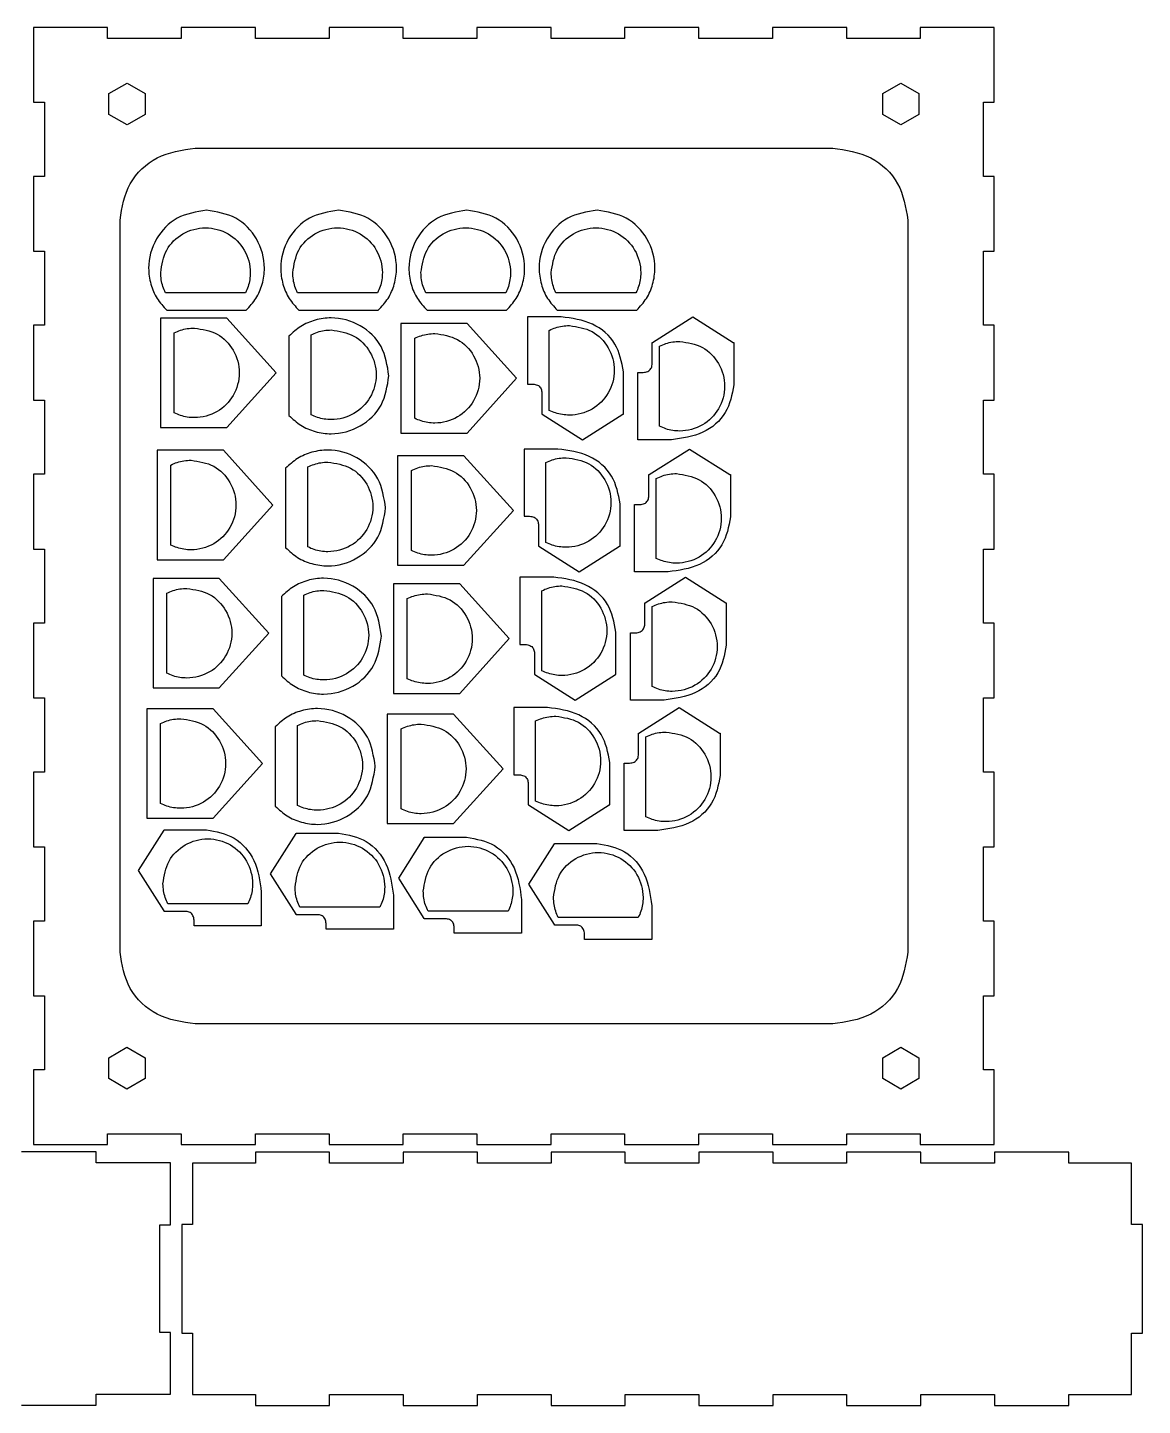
# Model space of a CAD drawing. Extents: x 5 to 582, y 7 to 390.
# Drawn here: x 274.7 to 582.2, y 6.9 to 386.9 of the extents above; entities that cross this region are included whole.
import ezdxf

# ---------------------------------------------------------------- set-up
doc = ezdxf.new("R2010")
doc.units = 0
doc.layers.get('0').update_dxf_attribs({"linetype": 'CONTINUOUS'})

msp = doc.modelspace()

# ---------------------------------------------------------------- linework, layer by layer
at = {"color": 7}
for p, q in [((276.377948, 386.865024), (276.377948, 366.280411)), ((296.812575, 386.865024), (276.377948, 386.865024)), ((276.377948, 386.865024), (276.377948, 386.865024)), ((296.812575, 383.857579), (296.812575, 386.865024)), ((317.106131, 383.857579), (296.812575, 383.857579)), ((337.576075, 386.865024), (317.106131, 386.865024)), ((317.106131, 386.865024), (317.106131, 383.857579)), ((337.576075, 383.857579), (337.576075, 386.865024)), ((357.869603, 383.857579), (337.576075, 383.857579)), ((378.348381, 386.865024), (357.869603, 386.865024)), ((357.869603, 386.865024), (357.869603, 383.857579)), ((378.348381, 383.857579), (378.348381, 386.865024)), ((398.641937, 383.857579), (378.348381, 383.857579)), ((419.120659, 386.865024), (398.641937, 386.865024)), ((398.641937, 386.865024), (398.641937, 383.857579)), ((419.120659, 383.857579), (419.120659, 386.865024)), ((439.414214, 383.857579), (419.120659, 383.857579)), ((459.884159, 386.865024), (439.414214, 386.865024)), ((439.414214, 386.865024), (439.414214, 383.857579)), ((459.884159, 383.857579), (459.884159, 386.865024)), ((480.177687, 383.857579), (459.884159, 383.857579)), ((500.656437, 386.865024), (480.177687, 386.865024)), ((480.177687, 386.865024), (480.177687, 383.857579)), ((500.656437, 383.857579), (500.656437, 386.865024)), ((520.949992, 383.857579), (500.656437, 383.857579)), ((541.375826, 386.865024), (520.949992, 386.865024)), ((520.949992, 386.865024), (520.949992, 383.857579)), ((541.375826, 366.280411), (541.375826, 386.865024)), ((297.158015, 368.660393), (302.146998, 371.540756)), ((297.158015, 362.899631), (297.158015, 368.660393)), ((302.146998, 371.540756), (307.135953, 368.660393)), ((307.135953, 368.660393), (307.135953, 362.899631)), ((510.620828, 368.662516), (515.609784, 371.542879)), ((510.620828, 362.901753), (510.620828, 368.662516)), ((515.609784, 371.542879), (520.598739, 368.662516)), ((520.598739, 368.662516), (520.598739, 362.901753)), ((276.377948, 366.280411), (279.376559, 366.280411)), ((279.376559, 366.280411), (279.376559, 345.836964)), ((538.377215, 345.836964), (538.377215, 366.280411)), ((538.377215, 366.280411), (541.375826, 366.280411)), ((302.146998, 360.019251), (297.158015, 362.899631)), ((307.135953, 362.899631), (302.146998, 360.019251)), ((515.609784, 360.021374), (510.620828, 362.901753)), ((520.598739, 362.901753), (515.609784, 360.021374)), ((320.951408, 353.615686), (496.802325, 353.615686)), ((320.951408, 353.615686), (320.951408, 353.615686)), ((279.376559, 345.836964), (276.377948, 345.836964)), ((276.377948, 345.836964), (276.377948, 325.217074)), ((541.375826, 345.836964), (538.377215, 345.836964)), ((541.375826, 325.217074), (541.375826, 345.836964)), ((324.077612, 336.474662), (324.077612, 336.474662)), ((360.515464, 336.474662), (360.515464, 336.474662)), ((395.866338, 336.474662), (395.866338, 336.474662)), ((431.787356, 336.474662), (431.787356, 336.474662)), ((300.225714, 131.947794), (300.225714, 333.780769)), ((517.536853, 333.780769), (517.536853, 131.947794)), ((276.377948, 325.217074), (279.376559, 325.217074)), ((279.376559, 325.217074), (279.376559, 304.773628)), ((538.377215, 304.773628), (538.377215, 325.217074)), ((538.377215, 325.217074), (541.375826, 325.217074)), ((313.123862, 308.905076), (335.031362, 308.905076)), ((349.561686, 308.905076), (371.469214, 308.905076)), ((384.912588, 308.905076), (406.820088, 308.905076)), ((420.833606, 308.905076), (442.741106, 308.905076)), ((279.376559, 304.773628), (276.377948, 304.773628)), ((276.377948, 304.773628), (276.377948, 284.153738)), ((311.381055, 306.748235), (311.381055, 276.559404)), ((329.648425, 306.748235), (311.381055, 306.748235)), ((311.381055, 306.748235), (311.381055, 306.748235)), ((343.303239, 291.649007), (329.648425, 306.748235)), ((377.70212, 305.253405), (377.70212, 275.064574)), ((395.96949, 305.253405), (377.70212, 305.253405)), ((377.70212, 305.253405), (377.70212, 305.253405)), ((409.624304, 290.154178), (395.96949, 305.253405)), ((412.598785, 307.096712), (412.598785, 288.56109)), ((421.894706, 307.096712), (412.598785, 307.096712)), ((412.598785, 307.096712), (412.598785, 307.096712)), ((447.115297, 300.037346), (458.229321, 307.096712)), ((458.229321, 307.096712), (469.343232, 300.037346)), ((541.375826, 304.773628), (538.377215, 304.773628)), ((541.375826, 284.153738), (541.375826, 304.773628)), ((346.825118, 301.789861), (346.825118, 279.882361)), ((446.996312, 293.912842), (446.996312, 300.037346)), ((446.996312, 300.037346), (447.115297, 300.037346)), ((469.343232, 300.037346), (469.505594, 300.037346)), ((469.505594, 300.037346), (469.505594, 288.36074)), ((329.648425, 276.559404), (343.303239, 291.649007)), ((374.39473, 290.836111), (374.39473, 290.836111)), ((395.96949, 275.064574), (409.624304, 290.154178)), ((439.068887, 280.280633), (439.068887, 291.957239)), ((443.035492, 273.221268), (443.035492, 291.756861)), ((443.035492, 291.756861), (444.539737, 291.756861)), ((412.598785, 288.56109), (414.10303, 288.56109)), ((416.559605, 286.40511), (416.559605, 280.280633)), ((276.377948, 284.153738), (279.376559, 284.153738)), ((279.376559, 284.153738), (279.376559, 263.710294)), ((538.377215, 263.710294), (538.377215, 284.153738)), ((538.377215, 284.153738), (541.375826, 284.153738)), ((416.559605, 280.280633), (416.67859, 280.280633)), ((416.67859, 280.280633), (427.792614, 273.221268)), ((427.792614, 273.221268), (438.906525, 280.280633)), ((438.906525, 280.280633), (439.068887, 280.280633)), ((311.381055, 276.559404), (329.648425, 276.559404)), ((377.70212, 275.064574), (395.96949, 275.064574)), ((310.466655, 270.310411), (310.466655, 240.121571)), ((328.734025, 270.310411), (310.466655, 270.310411)), ((310.466655, 270.310411), (310.466655, 270.310411)), ((342.388839, 255.211181), (328.734025, 270.310411)), ((411.684385, 270.658888), (411.684385, 252.123263)), ((420.980306, 270.658888), (411.684385, 270.658888)), ((411.684385, 270.658888), (411.684385, 270.658888)), ((452.331413, 273.221268), (443.035492, 273.221268)), ((443.035492, 273.221268), (443.035492, 273.221268)), ((446.200897, 263.599522), (457.314921, 270.658888)), ((457.314921, 270.658888), (468.428832, 263.599522)), ((376.78772, 268.815581), (376.78772, 238.626747)), ((395.05509, 268.815581), (376.78772, 268.815581)), ((376.78772, 268.815581), (376.78772, 268.815581)), ((408.709904, 253.716351), (395.05509, 268.815581)), ((279.376559, 263.710294), (276.377948, 263.710294)), ((276.377948, 263.710294), (276.377948, 243.081597)), ((345.91069, 265.352037), (345.91069, 243.444535)), ((446.081912, 257.475015), (446.081912, 263.599522)), ((446.081912, 263.599522), (446.200897, 263.599522)), ((468.428832, 263.599522), (468.591194, 263.599522)), ((468.591194, 263.599522), (468.591194, 251.922913)), ((541.375826, 263.710294), (538.377215, 263.710294)), ((541.375826, 243.081597), (541.375826, 263.710294)), ((328.734025, 240.121571), (342.388839, 255.211181)), ((438.154487, 243.842807), (438.154487, 255.519412)), ((442.121092, 236.783441), (442.121092, 255.319035)), ((442.121092, 255.319035), (443.625337, 255.319035)), ((373.480302, 254.398285), (373.480302, 254.398285)), ((395.05509, 238.626747), (408.709904, 253.716351)), ((411.684385, 252.123263), (413.18863, 252.123263)), ((415.645205, 249.967283), (415.645205, 243.842807)), ((415.645205, 243.842807), (415.76419, 243.842807)), ((415.76419, 243.842807), (426.878214, 236.783441)), ((426.878214, 236.783441), (437.992125, 243.842807)), ((437.992125, 243.842807), (438.154487, 243.842807)), ((276.377948, 243.081597), (279.376559, 243.081597)), ((279.376559, 243.081597), (279.376559, 222.638125)), ((310.466655, 240.121571), (328.734025, 240.121571)), ((538.377215, 222.638125), (538.377215, 243.081597)), ((538.377215, 243.081597), (541.375826, 243.081597)), ((376.78772, 238.626747), (395.05509, 238.626747)), ((451.417013, 236.783441), (442.121092, 236.783441)), ((442.121092, 236.783441), (442.121092, 236.783441)), ((309.32628, 234.959529), (309.32628, 204.770695)), ((327.59365, 234.959529), (309.32628, 234.959529)), ((309.32628, 234.959529), (309.32628, 234.959529)), ((341.248464, 219.860302), (327.59365, 234.959529)), ((375.647345, 233.464705), (375.647345, 203.275871)), ((393.914715, 233.464705), (375.647345, 233.464705)), ((375.647345, 233.464705), (375.647345, 233.464705)), ((407.569529, 218.365478), (393.914715, 233.464705)), ((410.54401, 235.308011), (410.54401, 216.77239)), ((419.83993, 235.308011), (410.54401, 235.308011)), ((410.54401, 235.308011), (410.54401, 235.308011)), ((445.060522, 228.248646), (456.174546, 235.308011)), ((456.174546, 235.308011), (467.288457, 228.248646)), ((344.770343, 230.001161), (344.770343, 208.093658)), ((444.941537, 222.124141), (444.941537, 228.248646)), ((444.941537, 228.248646), (445.060522, 228.248646)), ((467.288457, 228.248646), (467.450819, 228.248646)), ((467.450819, 228.248646), (467.450819, 216.57204)), ((279.376559, 222.638125), (276.377948, 222.638125)), ((276.377948, 222.638125), (276.377948, 202.018261)), ((541.375826, 222.638125), (538.377215, 222.638125)), ((541.375826, 202.018261), (541.375826, 222.638125)), ((327.59365, 204.770695), (341.248464, 219.860302)), ((372.339955, 219.047411), (372.339955, 219.047411)), ((393.914715, 203.275871), (407.569529, 218.365478)), ((410.54401, 216.77239), (412.048254, 216.77239)), ((437.014112, 208.49193), (437.014112, 220.168539)), ((440.980717, 201.432565), (440.980717, 219.968161)), ((440.980717, 219.968161), (442.484962, 219.968161)), ((414.50483, 214.616409), (414.50483, 208.49193)), ((414.50483, 208.49193), (414.623814, 208.49193)), ((414.623814, 208.49193), (425.737838, 201.432565)), ((425.737838, 201.432565), (436.85175, 208.49193)), ((436.85175, 208.49193), (437.014112, 208.49193)), ((276.377948, 202.018261), (279.376559, 202.018261)), ((279.376559, 202.018261), (279.376559, 181.574788)), ((309.32628, 204.770695), (327.59365, 204.770695)), ((375.647345, 203.275871), (393.914715, 203.275871)), ((450.276637, 201.432565), (440.980717, 201.432565)), ((440.980717, 201.432565), (440.980717, 201.432565)), ((538.377215, 181.574788), (538.377215, 202.018261)), ((538.377215, 202.018261), (541.375826, 202.018261)), ((307.615759, 199.038508), (307.615759, 168.849676)), ((325.883129, 199.038508), (307.615759, 199.038508)), ((307.615759, 199.038508), (307.615759, 199.038508)), ((339.537943, 183.93928), (325.883129, 199.038508)), ((408.833489, 199.38699), (408.833489, 180.851368)), ((418.12941, 199.38699), (408.833489, 199.38699)), ((408.833489, 199.38699), (408.833489, 199.38699)), ((443.350001, 192.327624), (454.464025, 199.38699)), ((454.464025, 199.38699), (465.577936, 192.327624)), ((343.059822, 194.08014), (343.059822, 172.17264)), ((373.936824, 197.543684), (373.936824, 167.354852)), ((392.204194, 197.543684), (373.936824, 197.543684)), ((373.936824, 197.543684), (373.936824, 197.543684)), ((405.859008, 182.444456), (392.204194, 197.543684)), ((443.231016, 186.20312), (443.231016, 192.327624)), ((443.231016, 192.327624), (443.350001, 192.327624)), ((465.577936, 192.327624), (465.740298, 192.327624)), ((465.740298, 192.327624), (465.740298, 180.651019)), ((325.883129, 168.849676), (339.537943, 183.93928)), ((370.629434, 183.12639), (370.629434, 183.12639)), ((392.204194, 167.354852), (405.859008, 182.444456)), ((435.303591, 172.570912), (435.303591, 184.247518)), ((439.270196, 165.511552), (439.270196, 184.04714)), ((439.270196, 184.04714), (440.774441, 184.04714)), ((279.376559, 181.574788), (276.377948, 181.574788)), ((276.377948, 181.574788), (276.377948, 160.946128)), ((408.833489, 180.851368), (410.337734, 180.851368)), ((412.794309, 178.695388), (412.794309, 172.570912)), ((541.375826, 181.574788), (538.377215, 181.574788)), ((541.375826, 160.946128), (541.375826, 181.574788)), ((412.794309, 172.570912), (412.913294, 172.570912)), ((412.913294, 172.570912), (424.027318, 165.511552)), ((424.027318, 165.511552), (435.141229, 172.570912)), ((435.141229, 172.570912), (435.303591, 172.570912)), ((307.615759, 168.849676), (325.883129, 168.849676)), ((373.936824, 167.354852), (392.204194, 167.354852)), ((305.300606, 154.403576), (312.359971, 165.517487)), ((312.359971, 165.517487), (312.359971, 165.679849)), ((312.359971, 165.679849), (324.036577, 165.679849)), ((341.73843, 153.489176), (348.797795, 164.603087)), ((348.797795, 164.603087), (348.797795, 164.765449)), ((348.797795, 164.765449), (360.474401, 164.765449)), ((377.089303, 152.348801), (384.148669, 163.462712)), ((384.148669, 163.462712), (384.148669, 163.625074)), ((384.148669, 163.625074), (395.825274, 163.625074)), ((448.566117, 165.511552), (439.270196, 165.511552)), ((439.270196, 165.511552), (439.270196, 165.511552)), ((276.377948, 160.946128), (279.376559, 160.946128)), ((279.376559, 160.946128), (279.376559, 140.502627)), ((413.010322, 150.63828), (420.069687, 161.752191)), ((420.069687, 161.752191), (420.069687, 161.914553)), ((420.069687, 161.914553), (431.746293, 161.914553)), ((538.377215, 140.502627), (538.377215, 160.946128)), ((538.377215, 160.946128), (541.375826, 160.946128)), ((312.359971, 143.289549), (305.300606, 154.403576)), ((348.797795, 142.375149), (341.73843, 153.489176)), ((384.148669, 141.234774), (377.089303, 152.348801)), ((339.17605, 148.505668), (339.17605, 139.209745)), ((420.069687, 139.524253), (413.010322, 150.63828)), ((375.613874, 147.591268), (375.613874, 138.295345)), ((410.964747, 146.450892), (410.964747, 137.154969)), ((446.885766, 144.740372), (446.885766, 135.444449)), ((312.359971, 143.170564), (312.359971, 143.289549)), ((318.484476, 143.170564), (312.359971, 143.170564)), ((320.640456, 139.209745), (320.640456, 140.713989)), ((348.797795, 142.256164), (348.797795, 142.375149)), ((354.9223, 142.256164), (348.797795, 142.256164)), ((384.148669, 141.115789), (384.148669, 141.234774)), ((390.273173, 141.115789), (384.148669, 141.115789)), ((279.376559, 140.502627), (276.377948, 140.502627)), ((276.377948, 140.502627), (276.377948, 119.882794)), ((339.17605, 139.209745), (320.640456, 139.209745)), ((339.17605, 139.209745), (339.17605, 139.209745)), ((357.07828, 138.295345), (357.07828, 139.799589)), ((375.613874, 138.295345), (357.07828, 138.295345)), ((375.613874, 138.295345), (375.613874, 138.295345)), ((392.429153, 137.154969), (392.429153, 138.659214)), ((410.964747, 137.154969), (392.429153, 137.154969)), ((410.964747, 137.154969), (410.964747, 137.154969)), ((420.069687, 139.405268), (420.069687, 139.524253)), ((426.194192, 139.405268), (420.069687, 139.405268)), ((428.350172, 135.444449), (428.350172, 136.948693)), ((541.375826, 140.502627), (538.377215, 140.502627)), ((541.375826, 119.882794), (541.375826, 140.502627)), ((446.885766, 135.444449), (428.350172, 135.444449)), ((446.885766, 135.444449), (446.885766, 135.444449)), ((276.377948, 119.882794), (279.376559, 119.882794)), ((279.376559, 119.882794), (279.376559, 99.439288)), ((538.377215, 99.439288), (538.377215, 119.882794)), ((538.377215, 119.882794), (541.375826, 119.882794)), ((496.802325, 112.112844), (320.951408, 112.112844)), ((297.154995, 102.826802), (302.14395, 105.707162)), ((297.154995, 97.066025), (297.154995, 102.826802)), ((302.14395, 105.707162), (307.132905, 102.826802)), ((307.132905, 102.826802), (307.132905, 97.066025)), ((510.620828, 102.826802), (515.609784, 105.707162)), ((510.620828, 97.066025), (510.620828, 102.826802)), ((515.609784, 105.707162), (520.598739, 102.826802)), ((520.598739, 102.826802), (520.598739, 97.066025)), ((279.376559, 99.439288), (276.377948, 99.439288)), ((276.377948, 99.439288), (276.377948, 78.863538)), ((541.375826, 99.439288), (538.377215, 99.439288)), ((541.375826, 78.863538), (541.375826, 99.439288)), ((302.14395, 94.185665), (297.154995, 97.066025)), ((307.132905, 97.066025), (302.14395, 94.185665)), ((515.609784, 94.185665), (510.620828, 97.066025)), ((520.598739, 97.066025), (515.609784, 94.185665)), ((296.812575, 78.863538), (296.812575, 81.86215)), ((296.812575, 81.86215), (317.106131, 81.86215)), ((317.106131, 81.86215), (317.106131, 78.863538)), ((337.576075, 78.863538), (337.576075, 81.86215)), ((337.576075, 81.86215), (357.869603, 81.86215)), ((357.869603, 81.86215), (357.869603, 78.863538)), ((378.348381, 78.863538), (378.348381, 81.86215)), ((378.348381, 81.86215), (398.641937, 81.86215)), ((398.641937, 81.86215), (398.641937, 78.863538)), ((419.120659, 78.863538), (419.120659, 81.86215)), ((419.120659, 81.86215), (439.414214, 81.86215)), ((439.414214, 81.86215), (439.414214, 78.863538)), ((459.884159, 78.863538), (459.884159, 81.86215)), ((459.884159, 81.86215), (480.177687, 81.86215)), ((480.177687, 81.86215), (480.177687, 78.863538)), ((500.656437, 78.863538), (500.656437, 81.86215)), ((500.656437, 81.86215), (520.949992, 81.86215)), ((520.949992, 81.86215), (520.949992, 78.863538)), ((293.671667, 76.822761), (273.051818, 76.822761)), ((276.377948, 78.863538), (296.812575, 78.863538)), ((293.671667, 73.815317), (293.671667, 76.822761)), ((317.106131, 78.863538), (337.576075, 78.863538)), ((358.046528, 76.741876), (337.576612, 76.741876)), ((337.576612, 76.741876), (337.576612, 73.734432)), ((357.869603, 78.863538), (378.348381, 78.863538)), ((358.046528, 73.734432), (358.046528, 76.741876)), ((398.818862, 76.741876), (378.348917, 76.741876)), ((378.348917, 76.741876), (378.348917, 73.734432)), ((398.641937, 78.863538), (419.120659, 78.863538)), ((398.818862, 73.734432), (398.818862, 76.741876)), ((439.59114, 76.741876), (419.11239, 76.741876)), ((419.11239, 76.741876), (419.11239, 73.734432)), ((439.414214, 78.863538), (459.884159, 78.863538)), ((439.59114, 73.734432), (439.59114, 76.741876)), ((480.354612, 76.741876), (459.884695, 76.741876)), ((459.884695, 76.741876), (459.884695, 73.734432)), ((480.177687, 78.863538), (500.656437, 78.863538)), ((480.354612, 73.734432), (480.354612, 76.741876)), ((521.126918, 76.741876), (500.648168, 76.741876)), ((500.648168, 76.741876), (500.648168, 73.734432)), ((520.949992, 78.863538), (541.375826, 78.863538)), ((521.126918, 73.734432), (521.126918, 76.741876)), ((561.899195, 76.741876), (541.420445, 76.741876)), ((541.420445, 76.741876), (541.420445, 73.734432)), ((561.899195, 73.734432), (561.899195, 76.741876)), ((314.159251, 73.815317), (293.671667, 73.815317)), ((314.159251, 56.77615), (314.159251, 73.815317)), ((337.576612, 73.734432), (320.237556, 73.734432)), ((320.237556, 73.734432), (320.237556, 56.78346)), ((378.348917, 73.734432), (358.046528, 73.734432)), ((419.11239, 73.734432), (398.818862, 73.734432)), ((459.884695, 73.734432), (439.59114, 73.734432)), ((500.648168, 73.734432), (480.354612, 73.734432)), ((541.420445, 73.734432), (521.126918, 73.734432)), ((579.238223, 73.734432), (561.899195, 73.734432)), ((579.238223, 56.78346), (579.238223, 73.734432)), ((311.16064, 47.868511), (311.16064, 56.77615)), ((311.16064, 56.77615), (314.159251, 56.77615)), ((320.237556, 56.78346), (317.238944, 56.78346)), ((317.238944, 56.78346), (317.238944, 46.791015)), ((582.236834, 56.78346), (579.238223, 56.78346)), ((582.236834, 46.791015), (582.236834, 56.78346)), ((582.236834, 56.78346), (582.236834, 56.78346)), ((311.16064, 36.967678), (311.16064, 47.868511)), ((317.238944, 46.791015), (317.238944, 36.886765)), ((582.236834, 36.886765), (582.236834, 46.791015)), ((311.16064, 35.971066), (311.16064, 36.967678)), ((311.16064, 27.063428), (311.16064, 35.971066)), ((317.238944, 36.886765), (317.238944, 26.894348)), ((582.236834, 26.894348), (582.236834, 36.886765)), ((314.159251, 27.063428), (311.16064, 27.063428)), ((314.159251, 10.024261), (314.159251, 27.063428)), ((317.238944, 26.894348), (320.237556, 26.894348)), ((320.237556, 26.894348), (320.237556, 9.943348)), ((579.238223, 9.943348), (579.238223, 26.894348)), ((579.238223, 26.894348), (582.236834, 26.894348)), ((293.671667, 7.016844), (293.671667, 10.024261)), ((293.671667, 10.024261), (314.159251, 10.024261)), ((320.237556, 9.943348), (337.576612, 9.943348)), ((337.576612, 9.943348), (337.576612, 6.935931)), ((358.046528, 6.935931), (358.046528, 9.943348)), ((358.046528, 9.943348), (378.348917, 9.943348)), ((378.348917, 9.943348), (378.348917, 6.935931)), ((398.818862, 6.935931), (398.818862, 9.943348)), ((398.818862, 9.943348), (419.11239, 9.943348)), ((419.11239, 9.943348), (419.11239, 6.935931)), ((439.59114, 6.935931), (439.59114, 9.943348)), ((439.59114, 9.943348), (459.884695, 9.943348)), ((459.884695, 9.943348), (459.884695, 6.935931)), ((480.354612, 6.935931), (480.354612, 9.943348)), ((480.354612, 9.943348), (500.648168, 9.943348)), ((500.648168, 9.943348), (500.648168, 6.935931)), ((521.126918, 6.935931), (521.126918, 9.943348)), ((521.126918, 9.943348), (541.420445, 9.943348)), ((541.420445, 9.943348), (541.420445, 6.935931)), ((561.899195, 6.935931), (561.899195, 9.943348)), ((561.899195, 9.943348), (579.238223, 9.943348)), ((273.051818, 7.016844), (293.671667, 7.016844)), ((337.576612, 6.935931), (358.046528, 6.935931)), ((378.348917, 6.935931), (398.818862, 6.935931)), ((419.11239, 6.935931), (439.59114, 6.935931)), ((459.884695, 6.935931), (480.354612, 6.935931)), ((500.648168, 6.935931), (521.126918, 6.935931)), ((541.420445, 6.935931), (561.899195, 6.935931))]:
    msp.add_line(p, q, dxfattribs=at)
at = {"color": 1}
for p, q in [((311.436597, 319.282912), (311.436597, 319.282912)), ((347.874421, 319.282912), (347.874421, 319.282912)), ((383.225322, 319.282912), (383.225322, 319.282912)), ((419.146341, 319.282912), (419.146341, 319.282912)), ((334.828614, 313.729992), (312.762561, 313.729992)), ((371.266466, 313.729992), (349.200385, 313.729992)), ((406.617339, 313.729992), (384.551287, 313.729992)), ((442.538358, 313.729992), (420.472306, 313.729992)), ((320.737456, 304.007264), (320.737456, 304.007264)), ((424.181383, 304.702423), (424.181383, 304.702423)), ((315.184536, 280.615276), (315.184536, 302.6813)), ((352.940253, 280.08511), (352.940253, 302.151162)), ((358.493173, 303.477127), (358.493173, 303.477127)), ((381.505601, 279.120446), (381.505601, 301.18647)), ((387.058521, 302.512435), (387.058521, 302.512435)), ((418.628463, 281.310434), (418.628463, 303.376458)), ((454.61809, 300.322447), (454.61809, 300.322447)), ((449.06517, 276.93043), (449.06517, 298.996482)), ((314.270136, 244.177443), (314.270136, 266.243476)), ((319.823056, 267.56944), (319.823056, 267.56944)), ((357.578745, 267.039303), (357.578745, 267.039303)), ((386.144121, 266.074611), (386.144121, 266.074611)), ((417.714063, 244.872607), (417.714063, 266.938634)), ((423.266983, 268.264599), (423.266983, 268.264599)), ((352.025825, 243.647283), (352.025825, 265.713338)), ((380.591201, 242.682619), (380.591201, 264.748646)), ((448.15077, 240.492603), (448.15077, 262.558658)), ((453.70369, 263.884623), (453.70369, 263.884623)), ((318.68268, 232.218559), (318.68268, 232.218559)), ((422.126608, 232.913723), (422.126608, 232.913723)), ((313.129761, 208.826567), (313.129761, 230.892594)), ((350.885478, 208.296407), (350.885478, 230.362462)), ((356.438398, 231.688427), (356.438398, 231.688427)), ((379.450826, 207.331743), (379.450826, 229.39777)), ((385.003746, 230.723735), (385.003746, 230.723735)), ((416.573688, 209.521731), (416.573688, 231.587758)), ((452.563315, 228.533747), (452.563315, 228.533747)), ((447.010395, 205.141727), (447.010395, 227.207782)), ((311.41924, 172.905548), (311.41924, 194.971573)), ((316.97216, 196.297537), (316.97216, 196.297537)), ((349.174957, 172.375388), (349.174957, 194.441441)), ((354.727877, 195.767405), (354.727877, 195.767405)), ((383.293225, 194.802713), (383.293225, 194.802713)), ((414.863167, 173.600712), (414.863167, 195.666737)), ((420.416087, 196.992701), (420.416087, 196.992701)), ((377.740305, 171.410724), (377.740305, 193.476749)), ((445.299874, 169.220708), (445.299874, 191.286761)), ((450.852794, 192.612725), (450.852794, 192.612725)), ((312.07487, 150.792345), (312.07487, 150.792345)), ((348.512694, 149.877945), (348.512694, 149.877945)), ((383.863568, 148.73757), (383.863568, 148.73757)), ((335.466888, 145.239425), (313.400835, 145.239425)), ((419.784586, 147.027049), (419.784586, 147.027049)), ((371.904712, 144.325022), (349.838659, 144.325022)), ((407.255585, 143.184647), (385.189532, 143.184647)), ((443.176604, 141.474126), (421.110551, 141.474126))]:
    msp.add_line(p, q, dxfattribs=at)
at = {"color": 7}
for points, knots in [([(300.225714, 333.780769), (300.801904, 337.274861), (301.946813, 344.217743), (310.259518, 352.047528), (317.327185, 353.084128), (320.951408, 353.615686)], [0, 0, 0, 0, 10.415423, 20.695806, 31.515907, 31.515907, 31.515907, 31.515907]), ([(496.802325, 353.615686), (500.427146, 353.083995), (507.496296, 352.047088), (515.813392, 344.21905), (516.959918, 337.275023), (517.536853, 333.780769)], [0, 0, 0, 0, 10.822331, 21.105783, 31.521825, 31.521825, 31.521825, 31.521825]), ([(324.077612, 336.474662), (321.263524, 336.035428), (315.719037, 335.170022), (309.61295, 328.823627), (307.713719, 321.810826), (308.530167, 316.118445), (310.247696, 312.069061), (312.169385, 309.955068), (313.123862, 308.905076)], [0, 0, 0, 0, 8.346866, 16.445499, 24.792379, 29.230814, 33.519426, 37.751576, 37.751576, 37.751576, 37.751576]), ([(335.031362, 308.905076), (335.986294, 309.954993), (337.908699, 312.068616), (339.625549, 316.118571), (340.441242, 321.810846), (338.54235, 328.82363), (332.436158, 335.170017), (326.891689, 336.035426), (324.077612, 336.474662)], [0, 0, 0, 0, 4.232807, 8.521209, 12.959572, 21.306454, 29.405091, 37.751945, 37.751945, 37.751945, 37.751945]), ([(360.515464, 336.474662), (357.701369, 336.035429), (352.156873, 335.170026), (346.050774, 328.823629), (344.151543, 321.810826), (344.967991, 316.118445), (346.68552, 312.069061), (348.607209, 309.955068), (349.561686, 308.905076)], [0, 0, 0, 0, 8.346885, 16.445523, 24.792404, 29.230839, 33.51945, 37.751601, 37.751601, 37.751601, 37.751601]), ([(371.469214, 308.905076), (372.424146, 309.954993), (374.346551, 312.068616), (376.063401, 316.118571), (376.879094, 321.810846), (374.980202, 328.82363), (368.87401, 335.170017), (363.329541, 336.035426), (360.515464, 336.474662)], [0, 0, 0, 0, 4.232807, 8.521209, 12.959572, 21.306454, 29.405091, 37.751945, 37.751945, 37.751945, 37.751945]), ([(395.866338, 336.474662), (393.052249, 336.035428), (387.507762, 335.170022), (381.401675, 328.823627), (379.502444, 321.810826), (380.318893, 316.118445), (382.036421, 312.069061), (383.95811, 309.955068), (384.912588, 308.905076)], [0, 0, 0, 0, 8.346866, 16.445499, 24.792379, 29.230814, 33.519426, 37.751576, 37.751576, 37.751576, 37.751576]), ([(406.820088, 308.905076), (407.775019, 309.954993), (409.697425, 312.068616), (411.414275, 316.118571), (412.229968, 321.810846), (410.331076, 328.82363), (404.224883, 335.170017), (398.680414, 336.035426), (395.866338, 336.474662)], [0, 0, 0, 0, 4.232807, 8.521209, 12.959572, 21.306454, 29.405091, 37.751945, 37.751945, 37.751945, 37.751945]), ([(431.787356, 336.474662), (428.973268, 336.035428), (423.428781, 335.170022), (417.322694, 328.823627), (415.423463, 321.810826), (416.239912, 316.118445), (417.95744, 312.069061), (419.879129, 309.955068), (420.833606, 308.905076)], [0, 0, 0, 0, 8.346866, 16.445499, 24.792379, 29.230814, 33.519426, 37.751576, 37.751576, 37.751576, 37.751576]), ([(442.741106, 308.905076), (443.696038, 309.954993), (445.618443, 312.068616), (447.335293, 316.118571), (448.150986, 321.810846), (446.252094, 328.82363), (440.145902, 335.170017), (434.601433, 336.035426), (431.787356, 336.474662)], [0, 0, 0, 0, 4.232807, 8.521209, 12.959572, 21.306454, 29.405091, 37.751945, 37.751945, 37.751945, 37.751945]), ([(374.39473, 290.836111), (373.955496, 293.6502), (373.09009, 299.194689), (366.743682, 305.300778), (359.730872, 307.200005), (354.038485, 306.383557), (349.989102, 304.666028), (347.87511, 302.744339), (346.825118, 301.789861)], [0, 0, 0, 0, 8.346866, 16.445505, 24.792404, 29.230839, 33.51945, 37.751599, 37.751599, 37.751599, 37.751599]), ([(439.068887, 291.957239), (438.573369, 294.643108), (437.569869, 300.082395), (430.601047, 305.94778), (424.876973, 306.703157), (421.894706, 307.096712)], [0, 0, 0, 0, 8.002718, 16.206705, 25.130199, 25.130199, 25.130199, 25.130199]), ([(444.539737, 291.756861), (444.965837, 291.812608), (445.78322, 291.919547), (446.781527, 292.753174), (446.925321, 293.52955), (446.996312, 293.912842)], [0, 0, 0, 0, 1.275164, 2.44613, 3.587926, 3.587926, 3.587926, 3.587926]), ([(346.825118, 279.882361), (347.875034, 278.92743), (349.988657, 277.005024), (354.038611, 275.288174), (359.730892, 274.472482), (366.743685, 276.37137), (373.090085, 282.477563), (373.955494, 288.022034), (374.39473, 290.836111)], [0, 0, 0, 0, 4.232805, 8.521206, 12.95957, 21.30647, 29.405113, 37.751967, 37.751967, 37.751967, 37.751967]), ([(414.10303, 288.56109), (414.52913, 288.505345), (415.346511, 288.398411), (416.344825, 287.564787), (416.488616, 286.788406), (416.559605, 286.40511)], [0, 0, 0, 0, 1.275163, 2.446124, 3.587933, 3.587933, 3.587933, 3.587933]), ([(469.505594, 288.36074), (469.010076, 285.674872), (468.006576, 280.235585), (461.037754, 274.3702), (455.31368, 273.614823), (452.331413, 273.221268)], [0, 0, 0, 0, 8.002718, 16.206705, 25.130199, 25.130199, 25.130199, 25.130199]), ([(373.480302, 254.398285), (373.041068, 257.212374), (372.175662, 262.756864), (365.829254, 268.862954), (358.816444, 270.762181), (353.124056, 269.945733), (349.074674, 268.228204), (346.960682, 266.306515), (345.91069, 265.352037)], [0, 0, 0, 0, 8.346868, 16.445507, 24.792406, 29.230841, 33.519452, 37.751601, 37.751601, 37.751601, 37.751601]), ([(438.154487, 255.519412), (437.658969, 258.205282), (436.655469, 263.64457), (429.686647, 269.509956), (423.962573, 270.265333), (420.980306, 270.658888)], [0, 0, 0, 0, 8.00272, 16.206707, 25.130201, 25.130201, 25.130201, 25.130201]), ([(443.625337, 255.319035), (444.051437, 255.374782), (444.86882, 255.48172), (445.867127, 256.315347), (446.010921, 257.091723), (446.081912, 257.475015)], [0, 0, 0, 0, 1.275164, 2.44613, 3.587926, 3.587926, 3.587926, 3.587926]), ([(345.91069, 243.444535), (346.960606, 242.489603), (349.074228, 240.567198), (353.124183, 238.850348), (358.816464, 238.034655), (365.829256, 239.933543), (372.175656, 246.039736), (373.041066, 251.584208), (373.480302, 254.398285)], [0, 0, 0, 0, 4.232805, 8.521206, 12.95957, 21.30647, 29.405113, 37.751967, 37.751967, 37.751967, 37.751967]), ([(413.18863, 252.123263), (413.61473, 252.067518), (414.432111, 251.960584), (415.430425, 251.12696), (415.574216, 250.35058), (415.645205, 249.967283)], [0, 0, 0, 0, 1.275163, 2.446124, 3.587933, 3.587933, 3.587933, 3.587933]), ([(468.591194, 251.922913), (468.095676, 249.237045), (467.092176, 243.797758), (460.123354, 237.932373), (454.39928, 237.176996), (451.417013, 236.783441)], [0, 0, 0, 0, 8.002718, 16.206705, 25.130199, 25.130199, 25.130199, 25.130199]), ([(372.339955, 219.047411), (371.90072, 221.8615), (371.035314, 227.405989), (364.688906, 233.512077), (357.676097, 235.411304), (351.983709, 234.594856), (347.934326, 232.877328), (345.820335, 230.955639), (344.770343, 230.001161)], [0, 0, 0, 0, 8.346866, 16.445505, 24.792404, 29.230839, 33.51945, 37.751599, 37.751599, 37.751599, 37.751599]), ([(437.014112, 220.168539), (436.518593, 222.854408), (435.515094, 228.293695), (428.546271, 234.15908), (422.822198, 234.914457), (419.83993, 235.308011)], [0, 0, 0, 0, 8.002718, 16.206705, 25.130199, 25.130199, 25.130199, 25.130199]), ([(442.484962, 219.968161), (442.911062, 220.023908), (443.728444, 220.130847), (444.726751, 220.964474), (444.870546, 221.74085), (444.941537, 222.124141)], [0, 0, 0, 0, 1.275164, 2.44613, 3.587926, 3.587926, 3.587926, 3.587926]), ([(344.770343, 208.093658), (345.820259, 207.138727), (347.933881, 205.216321), (351.983836, 203.499471), (357.676117, 202.683779), (364.68891, 204.582667), (371.03531, 210.688862), (371.900719, 216.233334), (372.339955, 219.047411)], [0, 0, 0, 0, 4.232805, 8.521206, 12.95957, 21.30647, 29.405113, 37.75197, 37.75197, 37.75197, 37.75197]), ([(412.048254, 216.77239), (412.474355, 216.716645), (413.291736, 216.60971), (414.290049, 215.776086), (414.43384, 214.999706), (414.50483, 214.616409)], [0, 0, 0, 0, 1.275163, 2.446124, 3.587933, 3.587933, 3.587933, 3.587933]), ([(467.450819, 216.57204), (466.955301, 213.886171), (465.951801, 208.446883), (458.982979, 202.581497), (453.258905, 201.82612), (450.276637, 201.432565)], [0, 0, 0, 0, 8.00272, 16.206707, 25.130201, 25.130201, 25.130201, 25.130201]), ([(370.629434, 183.12639), (370.1902, 185.940479), (369.324794, 191.484968), (362.978386, 197.591056), (355.965576, 199.490283), (350.273189, 198.673835), (346.223806, 196.956307), (344.109814, 195.034617), (343.059822, 194.08014)], [0, 0, 0, 0, 8.346866, 16.445505, 24.792404, 29.230839, 33.51945, 37.751599, 37.751599, 37.751599, 37.751599]), ([(435.303591, 184.247518), (434.808073, 186.933386), (433.804573, 192.372673), (426.835751, 198.238058), (421.111677, 198.993435), (418.12941, 199.38699)], [0, 0, 0, 0, 8.002718, 16.206705, 25.130199, 25.130199, 25.130199, 25.130199]), ([(440.774441, 184.04714), (441.200541, 184.102887), (442.017924, 184.209826), (443.016231, 185.043452), (443.160025, 185.819828), (443.231016, 186.20312)], [0, 0, 0, 0, 1.275164, 2.44613, 3.587926, 3.587926, 3.587926, 3.587926]), ([(343.059822, 172.17264), (344.109738, 171.217708), (346.223361, 169.295303), (350.273315, 167.578453), (355.965596, 166.76276), (362.978389, 168.661648), (369.324789, 174.767842), (370.190198, 180.312313), (370.629434, 183.12639)], [0, 0, 0, 0, 4.232805, 8.521206, 12.95957, 21.30647, 29.405113, 37.751967, 37.751967, 37.751967, 37.751967]), ([(410.337734, 180.851368), (410.763834, 180.795623), (411.581215, 180.688689), (412.579529, 179.855065), (412.72332, 179.078685), (412.794309, 178.695388)], [0, 0, 0, 0, 1.275163, 2.446124, 3.587933, 3.587933, 3.587933, 3.587933]), ([(465.740298, 180.651019), (465.24478, 177.96515), (464.24128, 172.525864), (457.272457, 166.660482), (451.548384, 165.905106), (448.566117, 165.511552)], [0, 0, 0, 0, 8.002717, 16.206702, 25.130195, 25.130195, 25.130195, 25.130195]), ([(324.036577, 165.679849), (326.722446, 165.184331), (332.161733, 164.180831), (338.027118, 157.212009), (338.782495, 151.487935), (339.17605, 148.505668)], [0, 0, 0, 0, 8.002718, 16.206705, 25.130199, 25.130199, 25.130199, 25.130199]), ([(360.474401, 164.765449), (363.16027, 164.269931), (368.599557, 163.266431), (374.464942, 156.297609), (375.220319, 150.573535), (375.613874, 147.591268)], [0, 0, 0, 0, 8.002718, 16.206705, 25.130199, 25.130199, 25.130199, 25.130199]), ([(395.825274, 163.625074), (398.511143, 163.129555), (403.95043, 162.126056), (409.815815, 155.157233), (410.571192, 149.43316), (410.964747, 146.450892)], [0, 0, 0, 0, 8.002718, 16.206705, 25.130199, 25.130199, 25.130199, 25.130199]), ([(431.746293, 161.914553), (434.432162, 161.419035), (439.871449, 160.415535), (445.736834, 153.446713), (446.492211, 147.722639), (446.885766, 144.740372)], [0, 0, 0, 0, 8.002718, 16.206705, 25.130199, 25.130199, 25.130199, 25.130199]), ([(320.640456, 140.713989), (320.584709, 141.14009), (320.47777, 141.957472), (319.644143, 142.955779), (318.867768, 143.099574), (318.484476, 143.170564)], [0, 0, 0, 0, 1.275164, 2.44613, 3.587926, 3.587926, 3.587926, 3.587926]), ([(357.07828, 139.799589), (357.022533, 140.22569), (356.915594, 141.043072), (356.081967, 142.041379), (355.305592, 142.185174), (354.9223, 142.256164)], [0, 0, 0, 0, 1.275164, 2.44613, 3.587926, 3.587926, 3.587926, 3.587926]), ([(392.429153, 138.659214), (392.373406, 139.085314), (392.266467, 139.902697), (391.432841, 140.901003), (390.656465, 141.044798), (390.273173, 141.115789)], [0, 0, 0, 0, 1.275164, 2.44613, 3.587926, 3.587926, 3.587926, 3.587926]), ([(428.350172, 136.948693), (428.294425, 137.374794), (428.187486, 138.192176), (427.353859, 139.190483), (426.577484, 139.334278), (426.194192, 139.405268)], [0, 0, 0, 0, 1.275164, 2.44613, 3.587926, 3.587926, 3.587926, 3.587926]), ([(320.951408, 112.112844), (317.327184, 112.644404), (310.259512, 113.68101), (301.946815, 121.510813), (300.801904, 128.4537), (300.225714, 131.947794)], [0, 0, 0, 0, 10.820104, 21.100498, 31.515929, 31.515929, 31.515929, 31.515929]), ([(517.536853, 131.947794), (516.959918, 128.453538), (515.81339, 121.509506), (507.496301, 113.68145), (500.427147, 112.644538), (496.802325, 112.112844)], [0, 0, 0, 0, 10.41605, 20.699513, 31.521847, 31.521847, 31.521847, 31.521847])]:
    msp.add_open_spline(points, degree=3, knots=knots, dxfattribs=at)
at = {"color": 1}
for points, knots in [([(311.436597, 319.282912), (311.776087, 321.462684), (312.444875, 325.756785), (317.361865, 330.486107), (323.778808, 332.240697), (330.262582, 330.484008), (334.982911, 325.765001), (336.319835, 320.778448), (336.038939, 317.337571), (335.605045, 315.456928), (335.085978, 314.302422), (334.828614, 313.729992)], [0, 0, 0, 0, 6.465319, 12.736527, 19.195802, 25.655078, 31.926286, 38.391605, 40.354349, 42.265321, 44.14462, 44.14462, 44.14462, 44.14462]), ([(347.874421, 319.282912), (348.213911, 321.462685), (348.882699, 325.756788), (353.799702, 330.48611), (360.216654, 332.240696), (366.700434, 330.484009), (371.420764, 325.765001), (372.757687, 320.778448), (372.476791, 317.337571), (372.042897, 315.456928), (371.523831, 314.302422), (371.266466, 313.729992)], [0, 0, 0, 0, 6.465319, 12.736533, 19.195827, 25.655102, 31.926311, 38.39163, 40.354374, 42.265345, 44.144645, 44.144645, 44.144645, 44.144645]), ([(383.225322, 319.282912), (383.564812, 321.462684), (384.2336, 325.756785), (389.150591, 330.486107), (395.567534, 332.240697), (402.051307, 330.484008), (406.771637, 325.765001), (408.10856, 320.778448), (407.827664, 317.337571), (407.393771, 315.456928), (406.874704, 314.302422), (406.617339, 313.729992)], [0, 0, 0, 0, 6.465319, 12.736527, 19.195802, 25.655078, 31.926286, 38.391605, 40.354349, 42.265321, 44.14462, 44.14462, 44.14462, 44.14462]), ([(419.146341, 319.282912), (419.485831, 321.462684), (420.154619, 325.756785), (425.07161, 330.486107), (431.488553, 332.240697), (437.972326, 330.484008), (442.692656, 325.765001), (444.029579, 320.778448), (443.748683, 317.337571), (443.314789, 315.456928), (442.795723, 314.302422), (442.538358, 313.729992)], [0, 0, 0, 0, 6.465319, 12.736527, 19.195802, 25.655078, 31.926286, 38.391605, 40.354349, 42.265321, 44.14462, 44.14462, 44.14462, 44.14462]), ([(312.762561, 313.729992), (312.505533, 314.302526), (311.987176, 315.457168), (311.529133, 317.336145), (311.467712, 318.628302), (311.436597, 319.282912)], [0, 0, 0, 0, 1.88052, 3.792491, 5.755635, 5.755635, 5.755635, 5.755635]), ([(349.200385, 313.729992), (348.943357, 314.302526), (348.425, 315.457168), (347.966957, 317.336145), (347.905536, 318.628302), (347.874421, 319.282912)], [0, 0, 0, 0, 1.88052, 3.792491, 5.755635, 5.755635, 5.755635, 5.755635]), ([(384.551287, 313.729992), (384.294258, 314.302526), (383.775902, 315.457168), (383.317858, 317.336145), (383.256438, 318.628302), (383.225322, 319.282912)], [0, 0, 0, 0, 1.88052, 3.792491, 5.755635, 5.755635, 5.755635, 5.755635]), ([(420.472306, 313.729992), (420.215277, 314.302526), (419.69692, 315.457168), (419.238877, 317.336145), (419.177457, 318.628302), (419.146341, 319.282912)], [0, 0, 0, 0, 1.88052, 3.792491, 5.755635, 5.755635, 5.755635, 5.755635]), ([(320.737456, 304.007264), (322.917221, 303.667773), (327.211314, 302.998983), (331.940624, 298.081993), (333.69521, 291.665056), (331.938533, 285.18129), (327.219534, 280.460968), (322.232989, 279.124055), (318.792115, 279.404951), (316.911472, 279.838844), (315.756966, 280.357911), (315.184536, 280.615276)], [0, 0, 0, 0, 6.465299, 12.736503, 19.195778, 25.655044, 31.926234, 38.391543, 40.354287, 42.265259, 44.144558, 44.144558, 44.144558, 44.144558]), ([(315.184536, 302.6813), (315.757069, 302.938329), (316.911712, 303.456685), (318.790688, 303.914728), (320.082846, 303.976149), (320.737456, 304.007264)], [0, 0, 0, 0, 1.88052, 3.792491, 5.755635, 5.755635, 5.755635, 5.755635]), ([(424.181383, 304.702423), (426.361149, 304.362932), (430.655241, 303.694142), (435.384551, 298.777152), (437.139137, 292.360215), (435.38246, 285.876449), (430.663461, 281.156126), (425.676916, 279.819214), (422.236042, 280.100109), (420.355399, 280.534003), (419.200893, 281.053069), (418.628463, 281.310434)], [0, 0, 0, 0, 6.465299, 12.736503, 19.195778, 25.655044, 31.926234, 38.391543, 40.354287, 42.265259, 44.144558, 44.144558, 44.144558, 44.144558]), ([(418.628463, 303.376458), (419.200996, 303.633487), (420.355639, 304.151844), (422.234616, 304.609887), (423.526773, 304.671307), (424.181383, 304.702423)], [0, 0, 0, 0, 1.88052, 3.792491, 5.755635, 5.755635, 5.755635, 5.755635]), ([(358.493173, 303.477127), (360.672952, 303.137638), (364.967062, 302.468852), (369.696395, 297.551861), (371.450986, 291.134915), (369.694296, 284.651139), (364.975278, 279.930808), (359.988715, 278.593889), (356.547832, 278.874785), (354.667189, 279.308678), (353.512683, 279.827745), (352.940253, 280.08511)], [0, 0, 0, 0, 6.465338, 12.736552, 19.195827, 25.655103, 31.926316, 38.391654, 40.354398, 42.26537, 44.144669, 44.144669, 44.144669, 44.144669]), ([(352.940253, 302.151162), (353.512786, 302.408191), (354.667429, 302.926548), (356.546406, 303.384591), (357.838563, 303.446011), (358.493173, 303.477127)], [0, 0, 0, 0, 1.88052, 3.792491, 5.755635, 5.755635, 5.755635, 5.755635]), ([(387.058521, 302.512435), (389.238287, 302.172944), (393.532379, 301.504154), (398.261689, 296.587164), (400.016275, 290.170227), (398.259598, 283.686461), (393.540599, 278.966138), (388.554054, 277.629226), (385.11318, 277.910121), (383.232537, 278.344015), (382.078031, 278.863081), (381.505601, 279.120446)], [0, 0, 0, 0, 6.465299, 12.736503, 19.195778, 25.655044, 31.926234, 38.391543, 40.354287, 42.265259, 44.144558, 44.144558, 44.144558, 44.144558]), ([(381.505601, 301.18647), (382.078134, 301.443499), (383.232777, 301.961856), (385.111754, 302.419899), (386.403911, 302.481319), (387.058521, 302.512435)], [0, 0, 0, 0, 1.88052, 3.792491, 5.755635, 5.755635, 5.755635, 5.755635]), ([(454.61809, 300.322447), (456.797856, 299.982956), (461.091948, 299.314166), (465.821258, 294.397175), (467.575844, 287.980233), (465.819171, 281.496457), (461.100171, 276.776123), (456.113623, 275.439209), (452.672749, 275.720105), (450.792106, 276.153998), (449.6376, 276.673065), (449.06517, 276.93043)], [0, 0, 0, 0, 6.465299, 12.736503, 19.195778, 25.655063, 31.926258, 38.391568, 40.354312, 42.265283, 44.144583, 44.144583, 44.144583, 44.144583]), ([(449.06517, 298.996482), (449.637704, 299.253511), (450.792346, 299.771868), (452.671323, 300.229911), (453.96348, 300.291331), (454.61809, 300.322447)], [0, 0, 0, 0, 1.88052, 3.792491, 5.755635, 5.755635, 5.755635, 5.755635]), ([(319.823056, 267.56944), (322.002821, 267.229949), (326.296914, 266.561159), (331.026224, 261.644168), (332.78081, 255.22723), (331.024133, 248.743462), (326.305135, 244.023137), (321.318589, 242.686223), (317.877715, 242.967118), (315.997072, 243.401012), (314.842566, 243.920078), (314.270136, 244.177443)], [0, 0, 0, 0, 6.465299, 12.736504, 19.19578, 25.655048, 31.926239, 38.391549, 40.354294, 42.265265, 44.144564, 44.144564, 44.144564, 44.144564]), ([(314.270136, 266.243476), (314.842669, 266.500505), (315.997312, 267.018861), (317.876288, 267.476904), (319.168446, 267.538325), (319.823056, 267.56944)], [0, 0, 0, 0, 1.88052, 3.792491, 5.755635, 5.755635, 5.755635, 5.755635]), ([(357.578745, 267.039303), (359.758524, 266.699813), (364.052634, 266.031028), (368.781967, 261.114035), (370.536558, 254.697089), (368.779868, 248.213313), (364.060849, 243.492982), (359.074287, 242.156062), (355.633404, 242.436958), (353.752761, 242.870852), (352.598255, 243.389918), (352.025825, 243.647283)], [0, 0, 0, 0, 6.465338, 12.736553, 19.195829, 25.655104, 31.926318, 38.391656, 40.3544, 42.265372, 44.144671, 44.144671, 44.144671, 44.144671]), ([(352.025825, 265.713338), (352.598358, 265.970367), (353.753001, 266.488724), (355.631977, 266.946767), (356.924134, 267.008187), (357.578745, 267.039303)], [0, 0, 0, 0, 1.88052, 3.792491, 5.755635, 5.755635, 5.755635, 5.755635]), ([(386.144121, 266.074611), (388.323887, 265.73512), (392.617979, 265.066329), (397.347289, 260.149337), (399.101876, 253.7324), (397.345198, 247.248634), (392.626199, 242.528312), (387.639654, 241.191399), (384.19878, 241.472294), (382.318137, 241.906188), (381.163631, 242.425255), (380.591201, 242.682619)], [0, 0, 0, 0, 6.4653, 12.736504, 19.19578, 25.655046, 31.926235, 38.391545, 40.354289, 42.265261, 44.14456, 44.14456, 44.14456, 44.14456]), ([(380.591201, 264.748646), (381.163734, 265.005675), (382.318377, 265.524032), (384.197354, 265.982075), (385.489511, 266.043495), (386.144121, 266.074611)], [0, 0, 0, 0, 1.88052, 3.792491, 5.755635, 5.755635, 5.755635, 5.755635]), ([(423.266983, 268.264599), (425.446749, 267.925108), (429.740841, 267.256318), (434.470151, 262.339326), (436.224737, 255.922389), (434.46806, 249.438622), (429.749061, 244.7183), (424.762516, 243.381387), (421.321642, 243.662282), (419.440999, 244.096176), (418.286493, 244.615243), (417.714063, 244.872607)], [0, 0, 0, 0, 6.465299, 12.736504, 19.19578, 25.655047, 31.926236, 38.391546, 40.35429, 42.265261, 44.144561, 44.144561, 44.144561, 44.144561]), ([(417.714063, 266.938634), (418.286596, 267.195663), (419.441239, 267.71402), (421.320216, 268.172063), (422.612373, 268.233483), (423.266983, 268.264599)], [0, 0, 0, 0, 1.88052, 3.792491, 5.755635, 5.755635, 5.755635, 5.755635]), ([(453.70369, 263.884623), (455.883456, 263.545132), (460.177548, 262.876341), (464.906858, 257.959349), (466.661444, 251.542406), (464.904771, 245.05863), (460.185771, 240.338296), (455.199223, 239.001383), (451.758349, 239.282278), (449.877706, 239.716172), (448.7232, 240.235238), (448.15077, 240.492603)], [0, 0, 0, 0, 6.4653, 12.736504, 19.19578, 25.655065, 31.92626, 38.39157, 40.354314, 42.265285, 44.144585, 44.144585, 44.144585, 44.144585]), ([(448.15077, 262.558658), (448.723304, 262.815687), (449.877946, 263.334044), (451.756923, 263.792087), (453.04908, 263.853507), (453.70369, 263.884623)], [0, 0, 0, 0, 1.88052, 3.792491, 5.755635, 5.755635, 5.755635, 5.755635]), ([(318.68268, 232.218559), (320.862446, 231.879068), (325.156538, 231.210277), (329.885848, 226.293287), (331.640435, 219.87635), (329.883758, 213.392583), (325.164759, 208.672259), (320.178213, 207.335347), (316.73734, 207.616242), (314.856697, 208.050136), (313.70219, 208.569202), (313.129761, 208.826567)], [0, 0, 0, 0, 6.465299, 12.736503, 19.195778, 25.655046, 31.926236, 38.391546, 40.35429, 42.265261, 44.144561, 44.144561, 44.144561, 44.144561]), ([(313.129761, 230.892594), (313.702294, 231.149623), (314.856936, 231.667979), (316.735913, 232.126023), (318.02807, 232.187443), (318.68268, 232.218559)], [0, 0, 0, 0, 1.88052, 3.792491, 5.755635, 5.755635, 5.755635, 5.755635]), ([(422.126608, 232.913723), (424.306373, 232.574232), (428.600465, 231.905442), (433.329775, 226.988451), (435.084362, 220.571514), (433.327685, 214.087747), (428.608686, 209.367424), (423.62214, 208.030511), (420.181267, 208.311406), (418.300624, 208.7453), (417.146117, 209.264366), (416.573688, 209.521731)], [0, 0, 0, 0, 6.465299, 12.736503, 19.195778, 25.655046, 31.926236, 38.391546, 40.35429, 42.265261, 44.144561, 44.144561, 44.144561, 44.144561]), ([(416.573688, 231.587758), (417.146221, 231.844787), (418.300864, 232.363143), (420.17984, 232.821187), (421.471997, 232.882607), (422.126608, 232.913723)], [0, 0, 0, 0, 1.88052, 3.792491, 5.755635, 5.755635, 5.755635, 5.755635]), ([(356.438398, 231.688427), (358.618177, 231.348938), (362.912286, 230.680152), (367.64162, 225.763161), (369.396211, 219.346214), (367.639521, 212.862438), (362.920503, 208.142105), (357.93394, 206.805186), (354.493057, 207.086082), (352.612414, 207.519976), (351.457907, 208.039042), (350.885478, 208.296407)], [0, 0, 0, 0, 6.465338, 12.736552, 19.195827, 25.655104, 31.926319, 38.391657, 40.354401, 42.265372, 44.144672, 44.144672, 44.144672, 44.144672]), ([(350.885478, 230.362462), (351.458011, 230.619491), (352.612654, 231.137847), (354.49163, 231.595891), (355.783787, 231.657311), (356.438398, 231.688427)], [0, 0, 0, 0, 1.88052, 3.792491, 5.755635, 5.755635, 5.755635, 5.755635]), ([(385.003746, 230.723735), (387.183511, 230.384244), (391.477603, 229.715454), (396.206913, 224.798463), (397.9615, 218.381526), (396.204823, 211.897759), (391.485824, 207.177436), (386.499278, 205.840523), (383.058405, 206.121418), (381.177762, 206.555312), (380.023255, 207.074378), (379.450826, 207.331743)], [0, 0, 0, 0, 6.465299, 12.736503, 19.195778, 25.655046, 31.926236, 38.391546, 40.35429, 42.265261, 44.144561, 44.144561, 44.144561, 44.144561]), ([(379.450826, 229.39777), (380.023359, 229.654799), (381.178002, 230.173155), (383.056978, 230.631199), (384.349135, 230.692619), (385.003746, 230.723735)], [0, 0, 0, 0, 1.88052, 3.792491, 5.755635, 5.755635, 5.755635, 5.755635]), ([(452.563315, 228.533747), (454.74308, 228.194256), (459.037172, 227.525466), (463.766483, 222.608475), (465.521068, 216.191532), (463.764396, 209.707755), (459.045396, 204.98742), (454.058848, 203.650506), (450.617974, 203.931402), (448.737331, 204.365295), (447.582825, 204.884362), (447.010395, 205.141727)], [0, 0, 0, 0, 6.465299, 12.736503, 19.195778, 25.655065, 31.92626, 38.39157, 40.354314, 42.265286, 44.144585, 44.144585, 44.144585, 44.144585]), ([(447.010395, 227.207782), (447.582928, 227.464811), (448.737571, 227.983167), (450.616547, 228.441211), (451.908704, 228.502631), (452.563315, 228.533747)], [0, 0, 0, 0, 1.88052, 3.792491, 5.755635, 5.755635, 5.755635, 5.755635]), ([(316.97216, 196.297537), (319.151925, 195.958046), (323.446018, 195.289256), (328.175328, 190.372266), (329.929914, 183.955329), (328.173237, 177.471563), (323.454238, 172.751241), (318.467693, 171.414328), (315.026819, 171.695223), (313.146176, 172.129117), (311.99167, 172.648184), (311.41924, 172.905548)], [0, 0, 0, 0, 6.465299, 12.736503, 19.195778, 25.655044, 31.926234, 38.391543, 40.354287, 42.265259, 44.144558, 44.144558, 44.144558, 44.144558]), ([(311.41924, 194.971573), (311.991773, 195.228601), (313.146416, 195.746958), (315.025392, 196.205001), (316.31755, 196.266422), (316.97216, 196.297537)], [0, 0, 0, 0, 1.88052, 3.792491, 5.755635, 5.755635, 5.755635, 5.755635]), ([(354.727877, 195.767405), (356.907656, 195.427916), (361.201766, 194.759131), (365.931099, 189.842139), (367.68569, 183.425193), (365.929, 176.941418), (361.209982, 172.221087), (356.223419, 170.884167), (352.782536, 171.165063), (350.901893, 171.598957), (349.747387, 172.118024), (349.174957, 172.375388)], [0, 0, 0, 0, 6.465338, 12.736552, 19.195827, 25.655103, 31.926316, 38.391654, 40.354398, 42.26537, 44.144669, 44.144669, 44.144669, 44.144669]), ([(349.174957, 194.441441), (349.74749, 194.698469), (350.902133, 195.216826), (352.78111, 195.674869), (354.073267, 195.73629), (354.727877, 195.767405)], [0, 0, 0, 0, 1.88052, 3.792491, 5.755635, 5.755635, 5.755635, 5.755635]), ([(383.293225, 194.802713), (385.472991, 194.463222), (389.767083, 193.794432), (394.496393, 188.877442), (396.250979, 182.460505), (394.494302, 175.976739), (389.775303, 171.256417), (384.788758, 169.919504), (381.347884, 170.200399), (379.467241, 170.634293), (378.312735, 171.15336), (377.740305, 171.410724)], [0, 0, 0, 0, 6.465299, 12.736503, 19.195778, 25.655044, 31.926234, 38.391543, 40.354287, 42.265259, 44.144558, 44.144558, 44.144558, 44.144558]), ([(377.740305, 193.476749), (378.312838, 193.733777), (379.467481, 194.252134), (381.346458, 194.710177), (382.638615, 194.771598), (383.293225, 194.802713)], [0, 0, 0, 0, 1.88052, 3.792491, 5.755635, 5.755635, 5.755635, 5.755635]), ([(420.416087, 196.992701), (422.595853, 196.65321), (426.889945, 195.98442), (431.619255, 191.06743), (433.373841, 184.650493), (431.617164, 178.166727), (426.898165, 173.446405), (421.91162, 172.109492), (418.470746, 172.390387), (416.590103, 172.824281), (415.435597, 173.343348), (414.863167, 173.600712)], [0, 0, 0, 0, 6.465299, 12.736503, 19.195778, 25.655044, 31.926234, 38.391543, 40.354287, 42.265259, 44.144558, 44.144558, 44.144558, 44.144558]), ([(414.863167, 195.666737), (415.4357, 195.923765), (416.590343, 196.442122), (418.46932, 196.900165), (419.761477, 196.961586), (420.416087, 196.992701)], [0, 0, 0, 0, 1.88052, 3.792491, 5.755635, 5.755635, 5.755635, 5.755635]), ([(450.852794, 192.612725), (453.03256, 192.273234), (457.326652, 191.604444), (462.055962, 186.687454), (463.810548, 180.270511), (462.053875, 173.786736), (457.334875, 169.066401), (452.348327, 167.729488), (448.907453, 168.010383), (447.02681, 168.444277), (445.872304, 168.963344), (445.299874, 169.220708)], [0, 0, 0, 0, 6.465299, 12.736503, 19.195778, 25.655063, 31.926258, 38.391568, 40.354312, 42.265283, 44.144583, 44.144583, 44.144583, 44.144583]), ([(445.299874, 191.286761), (445.872408, 191.543789), (447.02705, 192.062146), (448.906027, 192.520189), (450.198184, 192.58161), (450.852794, 192.612725)], [0, 0, 0, 0, 1.88052, 3.792491, 5.755635, 5.755635, 5.755635, 5.755635]), ([(312.07487, 150.792345), (312.414361, 152.972111), (313.083152, 157.266203), (318.000142, 161.995513), (324.417085, 163.750099), (330.90086, 161.993426), (335.621195, 157.274426), (336.958108, 152.287878), (336.677213, 148.847004), (336.243319, 146.966361), (335.724252, 145.811855), (335.466888, 145.239425)], [0, 0, 0, 0, 6.465299, 12.736503, 19.195778, 25.655063, 31.926258, 38.391568, 40.354312, 42.265283, 44.144583, 44.144583, 44.144583, 44.144583]), ([(348.512694, 149.877945), (348.852185, 152.057711), (349.520976, 156.351803), (354.437966, 161.081113), (360.854909, 162.835699), (367.338684, 161.079026), (372.059019, 156.360026), (373.395932, 151.373478), (373.115037, 147.932604), (372.681143, 146.05196), (372.162076, 144.897453), (371.904712, 144.325022)], [0, 0, 0, 0, 6.465299, 12.736503, 19.195778, 25.655063, 31.926258, 38.391568, 40.354312, 42.265284, 44.144585, 44.144585, 44.144585, 44.144585]), ([(383.863568, 148.73757), (384.203059, 150.917335), (384.871849, 155.211427), (389.788839, 159.940738), (396.205782, 161.695324), (402.689558, 159.938651), (407.409892, 155.219651), (408.746805, 150.233103), (408.46591, 146.792229), (408.032016, 144.911585), (407.51295, 143.757077), (407.255585, 143.184647)], [0, 0, 0, 0, 6.465299, 12.736503, 19.195778, 25.655063, 31.926258, 38.391568, 40.354312, 42.265284, 44.144585, 44.144585, 44.144585, 44.144585]), ([(419.784586, 147.027049), (420.124077, 149.206815), (420.792868, 153.500907), (425.709858, 158.230217), (432.126801, 159.984803), (438.610576, 158.22813), (443.330911, 153.50913), (444.667824, 148.522582), (444.386928, 145.081708), (443.953035, 143.201064), (443.433968, 142.046556), (443.176604, 141.474126)], [0, 0, 0, 0, 6.465299, 12.736503, 19.195778, 25.655063, 31.926258, 38.391568, 40.354313, 42.265286, 44.144585, 44.144585, 44.144585, 44.144585]), ([(313.400835, 145.239425), (313.143806, 145.811959), (312.62545, 146.966601), (312.167406, 148.845578), (312.105986, 150.137735), (312.07487, 150.792345)], [0, 0, 0, 0, 1.88052, 3.792491, 5.755635, 5.755635, 5.755635, 5.755635]), ([(349.838659, 144.325022), (349.58163, 144.897556), (349.063274, 146.0522), (348.60523, 147.931177), (348.54381, 149.223335), (348.512694, 149.877945)], [0, 0, 0, 0, 1.880522, 3.792494, 5.755638, 5.755638, 5.755638, 5.755638]), ([(385.189532, 143.184647), (384.932504, 143.757181), (384.414147, 144.911825), (383.956104, 146.790802), (383.894683, 148.082959), (383.863568, 148.73757)], [0, 0, 0, 0, 1.880522, 3.792494, 5.755638, 5.755638, 5.755638, 5.755638]), ([(421.110551, 141.474126), (420.853522, 142.04666), (420.335166, 143.201303), (419.877123, 145.080281), (419.815702, 146.372438), (419.784586, 147.027049)], [0, 0, 0, 0, 1.88052, 3.792493, 5.755638, 5.755638, 5.755638, 5.755638])]:
    msp.add_open_spline(points, degree=3, knots=knots, dxfattribs=at)

doc.saveas('drawing.dxf')
